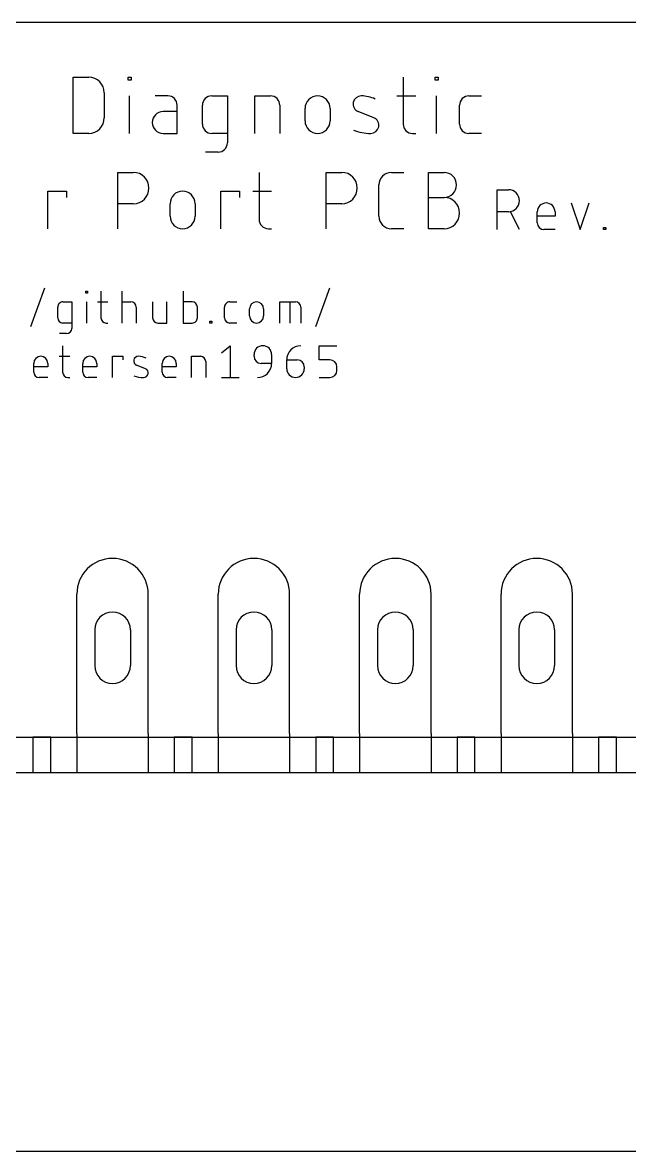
# Model space of a CAD drawing. Extents: x -7.2 to 61.2, y -11.6 to 43.8.
# Drawn here: x 22.5 to 39.5, y -11.6 to 20 of the extents above; entities that cross this region are included whole.
import ezdxf

# ---------------------------------------------------------------- set-up
doc = ezdxf.new("R2010")
doc.units = 0
for name, color, linetype in [('20', 30, 'CONTINUOUS'), ('21', 253, 'CONTINUOUS'), ('51', 253, 'CONTINUOUS')]:
    doc.layers.add(name, color=color, linetype=linetype)

msp = doc.modelspace()

# ---------------------------------------------------------------- linework, layer by layer
at = {"layer": '20'}
for p, q in [((54, 20), (0, 20)), ((0, 0), (54, 0))]:
    msp.add_line(p, q, dxfattribs=at)
at = {"layer": '21'}
for p, q in [((23.9149, 16.8973), (23.9149, 18.4721)), ((23.9149, 18.4721), (24.3524, 18.4721)), ((25.4549, 18.3847), (25.4549, 18.4721)), ((25.4549, 18.4721), (25.5424, 18.4721)), ((25.5424, 18.3847), (25.4549, 18.3847)), ((25.5424, 18.4721), (25.5424, 18.3847)), ((33.1607, 18.4721), (33.1607, 17.1598)), ((34.0521, 18.3847), (34.0521, 18.4721)), ((34.0521, 18.4721), (34.1396, 18.4721)), ((34.1396, 18.3847), (34.0521, 18.3847)), ((34.1396, 18.4721), (34.1396, 18.3847)), ((24.7898, 18.0347), (24.7898, 17.3348)), ((25.4987, 16.8973), (25.4987, 17.9472)), ((26.5673, 17.9472), (26.2173, 17.9472)), ((27.7991, 17.9472), (28.2366, 17.9472)), ((28.2366, 17.9472), (28.2366, 16.6349)), ((29.0044, 16.8973), (29.0044, 17.9472)), ((29.0044, 17.9472), (29.4418, 17.9472)), ((32.9857, 17.9472), (33.5106, 17.9472)), ((34.0958, 16.8973), (34.0958, 17.9472)), ((35.0004, 17.9472), (35.3504, 17.9472)), ((26.8298, 17.5098), (26.4361, 17.5098)), ((26.8298, 16.8973), (26.8298, 17.6848)), ((27.5367, 17.1598), (27.5367, 17.6848)), ((29.7043, 17.6848), (29.7043, 16.8973)), ((30.4112, 17.2473), (30.4112, 17.5973)), ((31.1111, 17.5973), (31.1111, 17.2473)), ((32.3346, 17.3348), (31.8971, 17.5098)), ((34.738, 17.1598), (34.738, 17.6848)), ((24.3524, 16.8973), (23.9149, 16.8973)), ((26.4361, 16.8973), (26.8298, 16.8973)), ((28.2366, 16.8973), (27.7991, 16.8973)), ((33.4232, 16.8973), (33.5106, 16.8973)), ((35.3504, 16.8973), (35.0004, 16.8973)), ((27.9741, 16.3724), (27.6242, 16.3724)), ((25.1641, 14.2304), (25.1641, 15.8052)), ((25.1641, 15.8052), (25.6015, 15.8052)), ((29.122, 15.8052), (29.122, 14.4928)), ((30.9997, 14.2304), (30.9997, 15.8052)), ((30.9997, 15.8052), (31.4372, 15.8052)), ((32.8306, 15.8052), (33.1805, 15.8052)), ((33.8655, 14.2304), (33.8655, 15.8052)), ((33.8655, 15.8052), (34.3029, 15.8052)), ((23.2043, 14.2304), (23.2043, 15.2802)), ((23.2043, 15.2802), (23.7293, 15.2802)), ((23.7293, 15.2802), (23.7293, 15.1052)), ((28.05, 14.2304), (28.05, 15.2802)), ((28.05, 15.2802), (28.5749, 15.2802)), ((28.5749, 15.2802), (28.5749, 15.1052)), ((28.947, 15.2802), (29.4719, 15.2802)), ((32.4806, 14.5803), (32.4806, 15.4552)), ((35.795, 14.205), (35.795, 15.3226)), ((35.795, 15.3226), (36.1054, 15.3226)), ((25.6015, 14.9303), (25.1641, 14.9303)), ((26.633, 14.5803), (26.633, 14.9303)), ((27.3329, 14.9303), (27.3329, 14.5803)), ((31.4372, 14.9303), (30.9997, 14.9303)), ((33.8655, 15.1052), (34.3029, 15.1052)), ((37.8671, 14.95), (38.1155, 14.205)), ((38.1155, 14.205), (38.3638, 14.95)), ((36.1054, 14.7017), (35.795, 14.7017)), ((36.4158, 14.205), (36.1675, 14.7017)), ((36.9146, 14.3912), (36.9146, 14.7017)), ((37.4113, 14.5775), (36.9146, 14.5775)), ((37.4113, 14.7017), (37.4113, 14.5775)), ((29.3844, 14.2304), (29.4719, 14.2304)), ((33.1805, 14.2304), (32.8306, 14.2304)), ((34.3029, 14.2304), (33.8655, 14.2304)), ((38.7702, 14.205), (38.7702, 14.267)), ((38.7702, 14.267), (38.8323, 14.267)), ((38.8323, 14.267), (38.8323, 14.205)), ((37.4113, 14.205), (37.1009, 14.205)), ((38.8323, 14.205), (38.7702, 14.205)), ((22.7279, 11.49), (23.123, 12.5765)), ((24.2723, 12.4284), (24.2723, 12.4778)), ((24.2723, 12.4778), (24.3217, 12.4778)), ((24.3217, 12.4284), (24.2723, 12.4284)), ((24.3217, 12.4778), (24.3217, 12.4284)), ((24.6954, 12.4778), (24.6954, 11.7369)), ((25.2882, 11.5888), (25.2882, 12.4778)), ((27.0011, 12.4778), (27.0011, 11.5888)), ((30.7136, 11.49), (31.1087, 12.5765)), ((23.4839, 11.7369), (23.4839, 12.0333)), ((23.632, 12.1814), (23.879, 12.1814)), ((23.879, 12.1814), (23.879, 11.4406)), ((24.297, 11.5888), (24.297, 12.1814)), ((24.5966, 12.1814), (24.8929, 12.1814)), ((25.2882, 12.1814), (25.5351, 12.1814)), ((25.6833, 12.0333), (25.6833, 11.5888)), ((26.1416, 12.1814), (26.1416, 11.7369)), ((26.5367, 11.5888), (26.5367, 12.1814)), ((27.2481, 12.1814), (27.0011, 12.1814)), ((27.3962, 11.7369), (27.3962, 12.0333)), ((28.1547, 11.7369), (28.1547, 12.0333)), ((28.3028, 12.1814), (28.5004, 12.1814)), ((29.7004, 11.5888), (29.7004, 12.1814)), ((29.7004, 12.1814), (30.1449, 12.1814)), ((29.9968, 11.5888), (29.9968, 12.1814)), ((30.2931, 12.0333), (30.2931, 11.5888)), ((28.8543, 11.7863), (28.8543, 11.9839)), ((29.2494, 11.9839), (29.2494, 11.7863)), ((23.879, 11.5888), (23.632, 11.5888)), ((24.8436, 11.5888), (24.8929, 11.5888)), ((26.2898, 11.5888), (26.5367, 11.5888)), ((27.0011, 11.5888), (27.2481, 11.5888)), ((27.747, 11.5888), (27.747, 11.6381)), ((27.747, 11.6381), (27.7964, 11.6381)), ((27.7964, 11.5888), (27.747, 11.5888)), ((27.7964, 11.6381), (27.7964, 11.5888)), ((28.5004, 11.5888), (28.3028, 11.5888)), ((23.7308, 11.2924), (23.5332, 11.2924)), ((23.6228, 10.9538), (23.6228, 10.2129)), ((28.0677, 10.7562), (28.3146, 10.9538)), ((28.3146, 10.9538), (28.3146, 10.0648)), ((30.8109, 10.5586), (30.8109, 10.9538)), ((30.8109, 10.9538), (31.3048, 10.9538)), ((22.8136, 10.2129), (22.8136, 10.4599)), ((23.2087, 10.4599), (23.2087, 10.3611)), ((23.524, 10.6574), (23.8204, 10.6574)), ((24.1852, 10.2129), (24.1852, 10.4599)), ((24.5803, 10.4599), (24.5803, 10.3611)), ((25.0149, 10.0648), (25.0149, 10.6574)), ((25.0149, 10.6574), (25.3112, 10.6574)), ((25.3112, 10.6574), (25.3112, 10.5586)), ((26.4102, 10.2129), (26.4102, 10.4599)), ((26.8053, 10.4599), (26.8053, 10.3611)), ((27.2331, 10.0648), (27.2331, 10.6574)), ((27.2331, 10.6574), (27.4801, 10.6574)), ((27.6282, 10.5092), (27.6282, 10.0648)), ((28.9821, 10.6574), (28.9821, 10.7068)), ((29.476, 10.4599), (29.1796, 10.4599)), ((29.476, 10.7068), (29.476, 10.4599)), ((29.8965, 10.5586), (30.1928, 10.5586)), ((29.8965, 10.3117), (29.8965, 10.5586)), ((31.1072, 10.5586), (30.8109, 10.5586)), ((23.2087, 10.3611), (22.8136, 10.3611)), ((24.5803, 10.3611), (24.1852, 10.3611)), ((25.9387, 10.3117), (25.6918, 10.4105)), ((26.8053, 10.3611), (26.4102, 10.3611)), ((30.3904, 10.3611), (30.3904, 10.3117)), ((31.3048, 10.2623), (31.3048, 10.3611)), ((23.2087, 10.0648), (22.9617, 10.0648)), ((23.771, 10.0648), (23.8204, 10.0648)), ((24.5803, 10.0648), (24.3333, 10.0648)), ((26.8053, 10.0648), (26.5583, 10.0648)), ((28.0677, 10.0648), (28.5616, 10.0648)), ((30.8109, 10.0648), (31.1072, 10.0648)), ((23.29, 0), (22.79, 0)), ((22.79, 0), (22.79, -1)), ((23.29, -1), (23.29, 0)), ((24.02, 0.1), (24.02, -1)), ((26.02, 0.1), (26.02, -1)), ((27.25, 0), (26.75, 0)), ((26.75, 0), (26.75, -1)), ((27.25, -1), (27.25, 0)), ((27.98, 0.1), (27.98, -1)), ((29.98, 0.1), (29.98, -1)), ((31.21, 0), (30.71, 0)), ((30.71, 0), (30.71, -1)), ((31.21, -1), (31.21, 0)), ((31.94, 0.1), (31.94, -1)), ((33.94, 0.1), (33.94, -1)), ((35.17, 0), (34.67, 0)), ((34.67, 0), (34.67, -1)), ((35.17, -1), (35.17, 0)), ((35.9, 0.1), (35.9, -1)), ((37.9, 0.1), (37.9, -1)), ((39.13, 0), (38.63, 0)), ((38.63, 0), (38.63, -1)), ((39.13, -1), (39.13, 0)), ((53.8, -1), (0.2, -1)), ((54.5, -11.6), (-0.5, -11.6))]:
    msp.add_line(p, q, dxfattribs=at)
for centre, radius, start, end in [((24.3524, 18.0347), 0.4374, 0, 90), ((26.5673, 17.6848), 0.2625, 0, 90), ((27.7991, 17.6848), 0.2625, 89.9993, 180), ((29.4418, 17.6848), 0.2625, 0, 90), ((30.7612, 17.5973), 0.35, 0, 180), ((31.9814, 17.7204), 0.2268, 89.1807, 248.199), ((31.9704, 16.9537), 0.9936, 65.7612, 89.1807), ((35.0004, 17.6848), 0.2625, 89.9993, 180), ((26.4361, 17.2036), 0.3062, 90, 270), ((24.3524, 17.3348), 0.4374, 270, 0), ((27.7991, 17.1598), 0.2625, 180, 270), ((30.7612, 17.2473), 0.35, 180, 0), ((32.2503, 17.1242), 0.2268, 269.1807, 68.199), ((33.4232, 17.1598), 0.2625, 180, 270), ((35.0004, 17.1598), 0.2625, 180, 270), ((32.2683, 18.3811), 1.4839, 250.2099, 269.1807), ((27.9741, 16.6349), 0.2625, 270.0007, 0), ((25.6015, 15.3677), 0.4374, 270, 90), ((31.4372, 15.3677), 0.4374, 270, 90), ((32.8306, 15.4552), 0.35, 90.0005, 180), ((34.3029, 15.4552), 0.35, 270, 90), ((26.9829, 14.9303), 0.35, 0, 180), ((36.1054, 15.0121), 0.3104, 270, 90), ((34.3029, 14.6678), 0.4374, 270, 90), ((37.163, 14.7017), 0.2484, 0, 180), ((26.9829, 14.5803), 0.35, 180, 0), ((32.8306, 14.5803), 0.35, 180, 270), ((29.3844, 14.4928), 0.2625, 180, 270), ((37.1009, 14.3912), 0.1863, 180, 270), ((23.632, 12.0333), 0.1482, 89.9988, 180), ((25.5351, 12.0333), 0.1482, 0, 90), ((27.2481, 12.0333), 0.1482, 0, 90), ((28.3028, 12.0333), 0.1482, 89.9988, 180), ((29.0519, 11.9839), 0.1976, 0, 180), ((30.1449, 12.0333), 0.1482, 0, 90), ((23.632, 11.7369), 0.1482, 180, 270), ((24.8436, 11.7369), 0.1482, 180, 270), ((26.2898, 11.7369), 0.1482, 180, 270), ((27.2481, 11.7369), 0.1482, 270, 0.0012), ((28.3028, 11.7369), 0.1482, 180, 270), ((29.0519, 11.7863), 0.1976, 180, 0), ((23.7308, 11.4406), 0.1482, 270.0012, 0), ((29.229, 10.7068), 0.2469, 0, 180), ((30.2916, 10.5586), 0.3951, 90.0005, 180), ((23.0111, 10.4599), 0.1976, 0, 180), ((24.3827, 10.4599), 0.1976, 0, 180), ((25.7393, 10.5294), 0.1281, 89.1807, 248.1989), ((25.7332, 10.0966), 0.5609, 65.7609, 89.1806), ((26.6077, 10.4599), 0.1976, 0, 180), ((27.4801, 10.5092), 0.1482, 0, 90), ((29.1796, 10.6574), 0.1976, 180, 270), ((29.0808, 10.4599), 0.3951, 269.9995, 360), ((30.1928, 10.3611), 0.1976, 0, 90), ((31.1072, 10.3611), 0.1976, 0, 90), ((22.9617, 10.2129), 0.1482, 180, 270), ((23.771, 10.2129), 0.1482, 180, 270), ((24.3333, 10.2129), 0.1482, 180, 270), ((25.9013, 10.9024), 0.8377, 250.2101, 269.1806), ((25.8912, 10.1928), 0.1281, 269.1807, 68.1989), ((26.5583, 10.2129), 0.1482, 180, 270), ((30.1434, 10.3117), 0.2469, 180, 0), ((31.1072, 10.2623), 0.1976, 270, 359.9991)]:
    msp.add_arc(centre, radius, start, end, dxfattribs=at)
at = {"layer": '51'}
for p, q in [((24.02, 0.1), (24.02, 4)), ((26.02, 0.1), (26.02, 4)), ((27.98, 0.1), (27.98, 4)), ((29.98, 0.1), (29.98, 4)), ((31.94, 0.1), (31.94, 4)), ((33.94, 0.1), (33.94, 4)), ((35.9, 0.1), (35.9, 4)), ((37.9, 0.1), (37.9, 4)), ((24.52, 3), (24.52, 2)), ((25.52, 3), (25.52, 2)), ((28.48, 3), (28.48, 2)), ((29.48, 3), (29.48, 2)), ((32.44, 3), (32.44, 2)), ((33.44, 3), (33.44, 2)), ((36.4, 3), (36.4, 2)), ((37.4, 3), (37.4, 2))]:
    msp.add_line(p, q, dxfattribs=at)
for centre, radius, start, end in [((25.02, 4), 1, 0, 180), ((28.98, 4), 1, 0, 180), ((32.94, 4), 1, 0, 180), ((36.9, 4), 1, 0, 180), ((25.02, 3), 0.5, 0, 180), ((28.98, 3), 0.5, 0, 180), ((32.94, 3), 0.5, 0, 180), ((36.9, 3), 0.5, 0, 180), ((25.02, 2), 0.5, 180, 0), ((28.98, 2), 0.5, 180, 0), ((32.94, 2), 0.5, 180, 0), ((36.9, 2), 0.5, 180, 0)]:
    msp.add_arc(centre, radius, start, end, dxfattribs=at)

doc.saveas('drawing.dxf')
